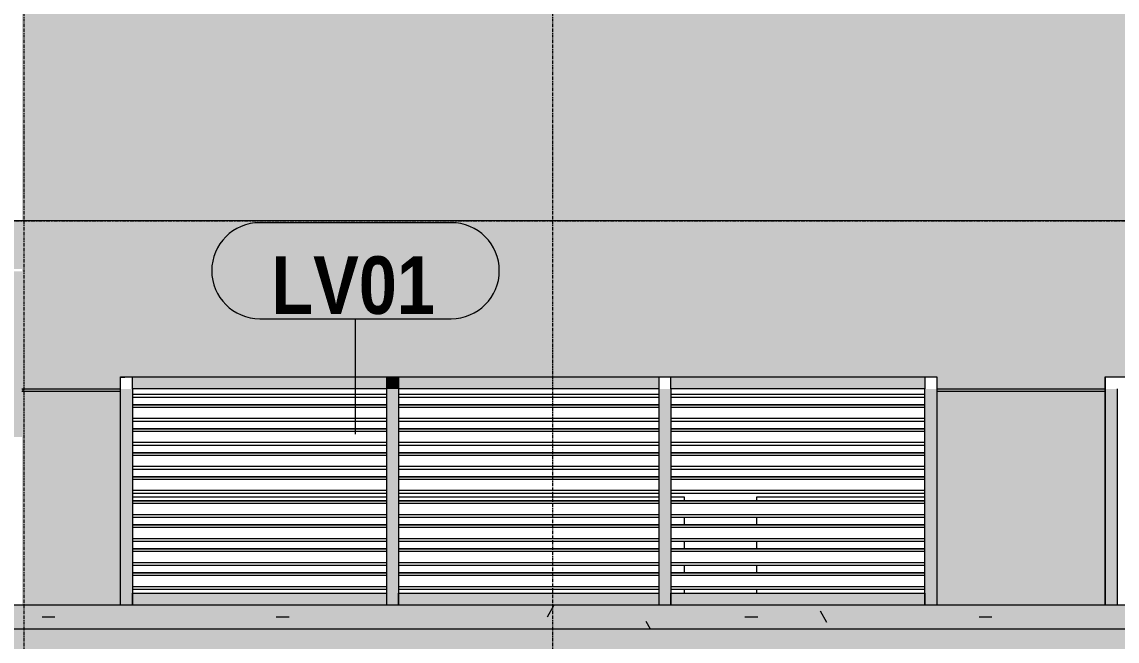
# Model space of a CAD drawing. Header units: millimetres. Extents: x -134153 to 99383, y -5233 to 35400.
# Drawn here: x -54963 to -50403, y 450 to 3029 of the extents above; entities that cross this region are included whole.
import ezdxf

# ---------------------------------------------------------------- set-up
doc = ezdxf.new("R2010")
doc.units = ezdxf.units.MM
doc.linetypes.add('Centre', pattern=[31.75, 6.35, -4.7625, 15.875, -4.7625])
doc.linetypes.add('Grid Line', pattern=[22.225, 12.7, -3.175, 3.175, -3.175])
for name, color, linetype, lineweight in [('0-1', 7, 'Continuous', 5), ('A-DETL-GENF-2', 9, 'Continuous', 9), ('A-DETL-THIN', 151, 'Continuous', 9), ('A-FLOR-LEVL-2', 51, 'Centre', 9), ('A-GLAZ-CWMG', 51, 'Continuous', 9), ('A-WALL', 113, 'Continuous', 9), ('A-WALL-IDEN', 211, 'Continuous', 9), ('A-WALL-PATT', 111, 'Continuous', 9), ('A-WALL-PATT-2', 111, 'Continuous', 5), ('S-COLS-1', 7, 'Continuous', 9), ('S-GRID-1', 1, 'Grid Line', 9)]:
    doc.layers.add(name, color=color, linetype=linetype, lineweight=lineweight)
doc.styles.add('Arial_B', font='arialbd_0.ttf', dxfattribs={"width": 0.85, "height": 240})
pattern_1 = [(0, (-81864.44, 1200), (1300.48, 325.12), [53.645, -921.715, 53.645, -6123.635]), (0, (-81864.44, 1200), (1300.48, 325.12), [-1029.005, -921.715, 53.645, -1897.075, -3251.2]), (0, (-81864.44, 1200), (1300.48, 325.12), [-3901.44, 53.645, -921.715, 53.645, -2222.195]), (0, (-81864.44, 1200), (1300.48, 325.12), [-4930.445, -596.595, 53.645, -1571.955]), (120, (-81376.76, 1362.56), (-931.8022, 963.6887), [53.645, -921.715, -6177.28]), (120, (-81376.76, 1362.56), (-931.8022, 963.6887), [-975.36, 53.645, -921.715, -5201.92]), (120, (-81376.76, 1362.56), (-931.8022, 963.6887), [-1950.72, 53.645, -1897.075, -3251.2]), (120, (-81376.76, 1362.56), (-931.8022, 963.6887), [-3901.44, 53.645, -921.715, -2275.84]), (120, (-81376.76, 1362.56), (-931.8022, 963.6887), [-4876.8, 53.645, -596.595, -1625.6]), (120, (-81376.76, 1362.56), (-931.8022, 963.6887), [-5527.04, 53.645, -1571.955]), (240, (-81214.2, 2012.8), (-368.6778, -1288.8087), [53.645, -921.715, -6177.28]), (240, (-81214.2, 2012.8), (-368.6778, -1288.8087), [-975.36, 53.645, -921.715, -5201.92]), (240, (-81214.2, 2012.8), (-368.6778, -1288.8087), [-1950.72, 53.645, -1897.075, -3251.2]), (240, (-81214.2, 2012.8), (-368.6778, -1288.8087), [-3901.44, 53.645, -921.715, -2275.84]), (240, (-81214.2, 2012.8), (-368.6778, -1288.8087), [-4876.8, 53.645, -596.595, -1625.6]), (240, (-81214.2, 2012.8), (-368.6778, -1288.8087), [-5527.04, 53.645, -1571.955])]

# ---------------------------------------------------------------- blocks, each defined once
blk = doc.blocks.new('NCV_TKTC_KET CAU_rvt-1-TKCS_MẶT ĐỨNG HƯỚNG BẮC')
at = {"layer": 'S-COLS-1'}
blk.add_line((-50452.5, 1550), (-50452.5, 600), dxfattribs=at)
blk = doc.blocks.new('Rectangular Mullion - 50 x 100mm-3798635-TKCS_MẶT ĐỨNG HƯỚNG BẮC')
at = {"layer": 'A-GLAZ-CWMG'}
blk.add_hatch(color=256, dxfattribs=at).paths.add_polyline_path([(-54411, 1500), (-53444.2, 1500), (-53444.2, 1550), (-54502.6, 1549), (-54502.6, 1500)])
for p, q in [((-54502.6, 1500), (-54502.6, 1550)), ((-53444.2, 1550), (-53444.2, 1500)), ((-53444.2, 1500), (-54502.6, 1500))]:
    blk.add_line(p, q, dxfattribs=at)
blk = doc.blocks.new('Rectangular Mullion - 50 x 100mm-3798636-TKCS_MẶT ĐỨNG HƯỚNG BẮC')
at = {"layer": 'A-GLAZ-CWMG'}
blk.add_hatch(color=256, dxfattribs=at).paths.add_polyline_path([(-52824.5, 1500), (-52310.9, 1500), (-52310.9, 1550), (-53394.2, 1549), (-53394.2, 1500), (-53221.1, 1500)])
for p, q in [((-53394.2, 1500), (-53394.2, 1550)), ((-52310.9, 1550), (-52310.9, 1500)), ((-52310.9, 1500), (-53394.2, 1500))]:
    blk.add_line(p, q, dxfattribs=at)
blk = doc.blocks.new('Rectangular Mullion - 50 x 100mm-3798637-TKCS_MẶT ĐỨNG HƯỚNG BẮC')
at = {"layer": 'A-GLAZ-CWMG'}
blk.add_hatch(color=256, dxfattribs=at).paths.add_polyline_path([(-52310.9, 600), (-52310.9, 650), (-53394.2, 650), (-53394.2, 600), (-52427.8, 600)])
for p, q in [((-53394.2, 600), (-53394.2, 650)), ((-53394.2, 650), (-52310.9, 650)), ((-52310.9, 650), (-52310.9, 600))]:
    blk.add_line(p, q, dxfattribs=at)
blk = doc.blocks.new('Rectangular Mullion - 50 x 100mm-3798638-TKCS_MẶT ĐỨNG HƯỚNG BẮC')
at = {"layer": 'A-GLAZ-CWMG'}
blk.add_hatch(color=256, dxfattribs=at).paths.add_polyline_path([(-54502.6, 600), (-53444.2, 600), (-53444.2, 650), (-54502.6, 650)])
for p, q in [((-54502.6, 600), (-54502.6, 650)), ((-54502.6, 650), (-53444.2, 650)), ((-53444.2, 650), (-53444.2, 600))]:
    blk.add_line(p, q, dxfattribs=at)
blk = doc.blocks.new('Rectangular Mullion - 50 x 100mm-2333207-TKCS_MẶT ĐỨNG HƯỚNG BẮC')
at = {"layer": 'A-GLAZ-CWMG'}
blk.add_hatch(color=256, dxfattribs=at).paths.add_polyline_path([(-40702.564287, 600), (-40702.564287, 700), (-40752.564287, 700), (-40752.564287, 600)])
blk.add_line((-40702.564287, 700), (-40702.564287, 600), dxfattribs=at)
blk = doc.blocks.new('Rectangular Mullion - 50 x 100mm-2333208-TKCS_MẶT ĐỨNG HƯỚNG BẮC')
at = {"layer": 'A-GLAZ-CWMG'}
blk.add_hatch(color=256, dxfattribs=at).paths.add_polyline_path([(-40702.564287, 700), (-40702.564287, 800), (-40752.564287, 800), (-40752.564287, 700)])
blk.add_line((-40702.564287, 800), (-40702.564287, 700), dxfattribs=at)
blk = doc.blocks.new('Rectangular Mullion - MULLION LA SACH-3798639-TKCS_MẶT ĐỨNG HƯỚNG BẮC')
at = {"layer": 'A-GLAZ-CWMG'}
for p, q in [((-52310.9, 734.3), (-53394.2, 734.3)), ((-52310.9, 733.3), (-53394.2, 733.3)), ((-52310.9, 733.2), (-53394.2, 733.2)), ((-52310.9, 723.5), (-53394.2, 723.5)), ((-52310.9, 676.5), (-53394.2, 676.5)), ((-52310.9, 665), (-53394.2, 665)), ((-52310.9, 664.8), (-53394.2, 664.8))]:
    blk.add_line(p, q, dxfattribs=at)
blk = doc.blocks.new('Rectangular Mullion - MULLION LA SACH-3798640-TKCS_MẶT ĐỨNG HƯỚNG BẮC')
at = {"layer": 'A-GLAZ-CWMG'}
for p, q in [((-53444.2, 734.3), (-54502.6, 734.3)), ((-53444.2, 733.3), (-54502.6, 733.3)), ((-53444.2, 733.2), (-54502.6, 733.2)), ((-53444.2, 723.5), (-54502.6, 723.5)), ((-53444.2, 676.5), (-54502.6, 676.5)), ((-53444.2, 665), (-54502.6, 665)), ((-53444.2, 664.8), (-54502.6, 664.8))]:
    blk.add_line(p, q, dxfattribs=at)
blk = doc.blocks.new('Rectangular Mullion - MULLION LA SACH-V93-TKCS_MẶT ĐỨNG HƯỚNG BẮC')
at = {"layer": 'A-GLAZ-CWMG'}
for p, q in [((-52310.9, 1476.5), (-53394.2, 1476.5)), ((-52310.9, 1465), (-53394.2, 1465)), ((-52310.9, 1464.8), (-53394.2, 1464.8))]:
    blk.add_line(p, q, dxfattribs=at)
blk = doc.blocks.new('Rectangular Mullion - MULLION LA SACH-V94-TKCS_MẶT ĐỨNG HƯỚNG BẮC')
at = {"layer": 'A-GLAZ-CWMG'}
for p, q in [((-53444.2, 1476.5), (-54502.6, 1476.5)), ((-53444.2, 1465), (-54502.6, 1465)), ((-53444.2, 1464.8), (-54502.6, 1464.8))]:
    blk.add_line(p, q, dxfattribs=at)
blk = doc.blocks.new('Rectangular Mullion - 50 x 100mm-2333204-TKCS_MẶT ĐỨNG HƯỚNG BẮC')
at = {"layer": 'A-GLAZ-CWMG'}
blk.add_hatch(color=256, dxfattribs=at).paths.add_polyline_path([(-39677.6, 600), (-39677.6, 700), (-39727.6, 700), (-39727.6, 600)])
for p, q in [((-39727.6, 700), (-39727.6, 600)), ((-39677.6, 700), (-39677.6, 600))]:
    blk.add_line(p, q, dxfattribs=at)
blk = doc.blocks.new('Rectangular Mullion - 50 x 100mm-2333205-TKCS_MẶT ĐỨNG HƯỚNG BẮC')
at = {"layer": 'A-GLAZ-CWMG'}
blk.add_hatch(color=256, dxfattribs=at).paths.add_polyline_path([(-39677.6, 700), (-39677.6, 800), (-39727.6, 800), (-39727.6, 700)])
for p, q in [((-39727.6, 800), (-39727.6, 700)), ((-39677.6, 800), (-39677.6, 700))]:
    blk.add_line(p, q, dxfattribs=at)
blk = doc.blocks.new('Rectangular Mullion - 50 x 100mm-3082126-TKCS_MẶT ĐỨNG HƯỚNG BẮC')
at = {"layer": 'A-GLAZ-CWMG'}
blk.add_hatch(color=256, dxfattribs=at).paths.add_polyline_path([(-49452.6, 1500), (-49452.6, 1550), (-49502.6, 1549), (-49502.6, 1500)])
for p, q in [((-49502.6, 1550), (-49502.6, 1500)), ((-49452.6, 1550), (-49452.6, 1500))]:
    blk.add_line(p, q, dxfattribs=at)
blk = doc.blocks.new('Rectangular Mullion - 50 x 100mm-2333211-TKCS_MẶT ĐỨNG HƯỚNG BẮC')
at = {"layer": 'A-GLAZ-CWMG'}
blk.add_hatch(color=256, dxfattribs=at).paths.add_polyline_path([(-51152.5, 600), (-51152.5, 700), (-51202.5, 700), (-51202.5, 600)])
blk.add_line((-51202.5, 600), (-51202.5, 700), dxfattribs=at)
blk = doc.blocks.new('Rectangular Mullion - 50 x 100mm-2333212-TKCS_MẶT ĐỨNG HƯỚNG BẮC')
at = {"layer": 'A-GLAZ-CWMG'}
blk.add_hatch(color=256, dxfattribs=at).paths.add_polyline_path([(-38652.635618, 700), (-38652.635618, 800), (-38702.635618, 800), (-38702.635618, 700)])
blk.add_line((-38702.635618, 700), (-38702.635618, 800), dxfattribs=at)
blk = doc.blocks.new('CTL_WALL TAG NO MARK - 10-2062273-TKCS_MẶT ĐỨNG HƯỚNG BẮC')
at = {"layer": 'A-WALL-IDEN'}
for p, q in [((-129343.7, 30329.8), (-130141.2, 30329.8)), ((-130141.2, 29929.8), (-129343.7, 29929.8))]:
    blk.add_line(p, q, dxfattribs=at)
for centre, start, end in [((-130141.2, 30129.8), 90, 270), ((-129343.7, 30129.8), 270, 90)]:
    blk.add_arc(centre, 200, start, end, dxfattribs=at)

msp = doc.modelspace()

# ---------------------------------------------------------------- hatches: boundary and pattern name
at = {"layer": 'A-DETL-GENF-2'}
h = msp.add_hatch(dxfattribs=at)
h.set_pattern_fill('FP_29', color=256, style=0, pattern_type=2)
h.set_pattern_definition([(0, (-81864.44, 1200), (774.192, 774.192), [774.192, -774.192]), (0, (-81864.44, 1490.3), (774.192, 774.192), [774.192, -774.192]), (0, (-81864.44, 1780.64), (774.192, 774.192), [774.192, -774.192]), (90, (-81767.7, 1877.4), (-774.192, 774.192), [774.192, -774.192]), (90, (-81477.35, 1877.4), (-774.192, 774.192), [774.192, -774.192]), (90, (-81187, 1877.4), (-774.192, 774.192), [774.192, -774.192])])
h.paths.add_polyline_path([(-131360.5, -1211), (-29819, -1211), (-29819, 500), (-131360.5, 500), (-131360.5, -659)])
at = {"layer": 'A-WALL-PATT'}
h = msp.add_hatch(dxfattribs=at)
h.set_pattern_fill('FP_12', color=256, style=0, pattern_type=2)
h.set_pattern_definition(pattern_1)
h.paths.add_polyline_path([(-54962.6, 1300), (-54962.6, 1490), (-54958.6, 1490), (-54958.6, 1500), (-54962.6, 1500), (-54962.6, 1669.5), (-60152.5, 1312.3), (-60152.5, 1300), (-55204.3, 1300)])
h = msp.add_hatch(dxfattribs=at)
h.set_pattern_fill('FP_26', color=256, style=0, pattern_type=2)
h.set_pattern_definition([(349.695, (-60013.517, 869.39), (3657.5982, -609.61005), [68.155, -6747.38]), (0, (-59946.46, 857.2), (609.6, 609.6), [67.056, -542.544]), (18.435, (-59879.4, 857.2), (1219.199, 609.6016), [57.83, -1869.893]), (172.875, (-59824.54, 875.49), (4267.1994, -609.5991), [49.148, -4865.604]), (174.806, (-59873.31, 881.584), (6096.00395, -609.5547), [67.333, -6665.92]), (194.036, (-59940.36, 887.68), (-1828.802, -609.5924), [75.403, -2438.04]), (9.462, (-59964.75, 869.39), (3048.005, 609.5835), [37.08, -3670.97]), (353.66, (-59928.17, 875.49), (-4876.8008, 609.5835), [55.202, -5464.96]), (185.711, (-59873.31, 869.39), (-5486.3951, -609.63944), [61.264, -6065.14]), (168.69, (-59934.27, 863.3), (2438.4, -609.6026), [31.084, -3077.28]), (354.806, (-60068.38, 863.296), (-6096.00395, 609.5547), [67.333, -6665.92]), (348.69, (-60001.32, 857.2), (-2438.4, 609.6026), [62.167, -3046.194]), (0, (-59940.36, 845), (609.6, 609.6), [73.15, -536.45]), (20.556, (-59867.21, 845.01), (3048.0001, 1219.197), [52.084, -5156.34]), (3.814, (-59818.445, 863.296), (8534.40115, 609.5889), [91.643, -9072.654]), (354.806, (-59727.005, 869.39), (-6096.00395, 609.5547), [67.333, -6665.92]), (0, (-59659.95, 863.3), (609.6, 609.6), [67.056, -542.544]), (5.194, (-60202.493, 863.296), (6096.00395, 609.5547), [67.333, -6665.92]), (354.806, (-60135.437, 869.39), (-6096.00395, 609.5547), [67.333, -6665.92]), (0, (-60202.5, 875.5), (609.6, 609.6), [36.576, -573.024]), (5.194, (-60165.917, 875.49), (6096.00395, 609.5547), [67.333, -6665.92]), (0, (-60098.86, 881.6), (609.6, 609.6), [60.96, -548.64]), (10.305, (-60037.9, 881.584), (-3657.5982, -609.61005), [68.155, -6747.38]), (5.194, (-59970.845, 893.776), (6096.00395, 609.5547), [67.333, -6665.92]), (354.806, (-59903.79, 899.87), (-6096.00395, 609.5547), [67.333, -6665.92]), (354.806, (-59836.733, 893.776), (-6096.00395, 609.5547), [67.333, -6665.92]), (351.87, (-59769.68, 887.68), (-3657.6004, 609.5929), [86.21, -4224.31]), (0, (-59684.33, 875.5), (609.6, 609.6), [91.44, -518.16]), (347.471, (-59708.72, 509.73), (3047.9989, -609.61085), [56.202, -5564.033]), (354.289, (-59653.85, 497.536), (-5486.3951, 609.63944), [61.264, -6065.14]), (8.13, (-59708.72, 509.73), (3657.6004, 609.5929), [43.105, -4267.42]), (9.462, (-59666.04, 515.82), (3048.005, 609.5835), [74.16, -3633.89]), (0, (-60202.5, 528), (609.6, 609.6), [73.15, -536.45]), (350.538, (-60129.34, 528.02), (-3048.005, 609.5835), [37.08, -3670.97]), (201.801, (-60092.76, 521.92), (1828.8045, 609.5868), [32.83, -3249.97]), (192.995, (-60123.245, 509.73), (5486.39314, 1219.23746), [81.33, -8051.747]), (352.875, (-59641.66, 509.73), (-4267.1994, 609.5991), [49.148, -4865.604]), (7.125, (-59641.66, 509.73), (4267.1994, 609.5991), [49.148, -4865.604]), (0, (-60202.5, 515.8), (609.6, 609.6), [48.77, -560.83]), (194.036, (-60153.72, 515.82), (-1828.8022, -609.5924), [50.27, -2463.177]), (356.633, (-60068.38, 534.112), (-9753.59439, 609.69188), [103.81, -10277.302]), (357.709, (-59964.75, 528.016), (-14630.39665, 609.69909), [152.522, -15099.665]), (3.18, (-59812.35, 521.92), (10363.1983, 609.6312), [109.897, -10879.823]), (9.462, (-59702.62, 528.02), (3048.005, 609.5835), [111.24, -3596.81]), (10.305, (-60202.493, 473.15), (-3657.59817, -609.61005), [68.155, -6747.38]), (15.945, (-60135.44, 485.34), (-2438.4042, -609.5832), [88.76, -4349.196]), (0, (-60050.1, 509.7), (609.6, 609.6), [79.25, -530.35]), (351.87, (-59970.845, 509.73), (-3657.6004, 609.5929), [86.21, -4224.312]), (3.576, (-59885.5, 497.536), (9144.00297, 609.5468), [97.726, -9674.906]), (351.254, (-59787.965, 503.63), (4267.20096, -609.58783), [80.18, -7937.856]), (345.964, (-59708.72, 491.44), (-1828.802, 609.5924), [75.403, -2438.04]), (0, (-59635.57, 473.15), (609.6, 609.6), [42.67, -566.93]), (174.806, (-60068.38, 534.11), (6096.00395, -609.5547), [134.665, -6598.587]), (355.236, (-60202.493, 570.69), (-6705.59647, 609.64143), [146.81, -7193.745]), (0, (-60056.2, 558.5), (609.6, 609.6), [140.21, -469.39]), (4.086, (-59915.98, 558.496), (7924.79503, 609.65274), [171.123, -8385.02]), (0, (-59745.3, 570.7), (609.6, 609.6), [152.4, -457.2]), (7.125, (-60202.49, 442.67), (4267.1994, 609.5991), [147.443, -4767.31]), (6.34, (-60056.19, 460.96), (4876.8008, 609.5835), [110.403, -5409.758]), (357.51, (-59946.46, 473.152), (-13411.19697, 609.70439), [140.34, -13893.706]), (353.48, (-59806.253, 467.056), (-15849.59217, 1828.85517), [214.749, -21260.135]), (3.013, (-60202.493, 838.912), (10972.79715, 609.6408), [115.984, -11482.446]), (351.87, (-60086.67, 845.01), (-3657.6004, 609.5929), [129.316, -4181.208]), (357.614, (-59958.653, 826.72), (-14020.79943, 609.61372), [146.431, -14496.664]), (10.62, (-59812.35, 820.624), (-6705.59246, -1219.23973), [99.236, -9824.334]), (0, (-59714.8, 838.9), (609.6, 609.6), [121.92, -487.68]), (356.82, (-60202.493, 912.064), (-10363.1983, 609.6312), [109.897, -10879.823]), (6.009, (-60092.765, 905.968), (-6095.999, -609.59918), [116.464, -11529.93]), (6.71, (-59976.94, 918.16), (-5486.39734, -609.61573), [104.346, -10330.325]), (354.289, (-59873.31, 930.35), (-5486.3951, 609.63944), [122.528, -6003.877]), (347.905, (-59751.39, 918.16), (-5486.39487, 1219.22295), [87.28, -8640.862]), (9.462, (-59666.04, 899.87), (3048.005, 609.5835), [74.16, -3633.89]), (3.814, (-60202.493, 796.24), (8534.40115, 609.5889), [91.643, -9072.654]), (347.196, (-60111.053, 802.336), (-7924.80896, 1828.76326), [137.532, -13615.67]), (0, (-59976.94, 771.86), (609.6, 609.6), [152.4, -457.2]), (5.44, (-59824.54, 771.856), (-6705.60249, -609.56085), [128.595, -12730.932]), (6.71, (-59696.525, 784.048), (-5486.39734, -609.61573), [104.346, -10330.325]), (0, (-60202.5, 954.74), (609.6, 609.6), [103.63, -505.97]), (8.13, (-60098.86, 954.74), (3657.6004, 609.5929), [172.42, -4138.102]), (357.614, (-59928.173, 979.12), (-14020.79943, 609.61372), [146.431, -14496.664]), (354.472, (-59781.869, 973.024), (12801.59101, -1219.3029), [189.859, -18796.025]), (6.843, (-60202.493, 400), (-10363.19504, -1219.24128), [153.494, -15195.842]), (0, (-60050.1, 418.3), (609.6, 609.6), [170.69, -438.91]), (356.348, (-59879.405, 418.288), (-18897.604963, 1219.126665), [287.095, -28422.422]), (0, (-60202.5, 613.36), (609.6, 609.6), [146.304, -463.296]), (4.764, (-60056.19, 613.36), (6705.59647, 609.64143), [146.81, -7193.745]), (358.152, (-59909.885, 625.552), (-18287.99624, 609.72412), [189.074, -18718.355]), (357.274, (-59720.91, 619.456), (-12192.00424, 609.53415), [128.16, -12687.945]), (354.806, (-60202.493, 710.896), (-6096.00395, 609.5547), [134.665, -6598.587]), (0, (-60068.4, 698.7), (609.6, 609.6), [195.07, -414.53]), (1.909, (-59873.31, 698.704), (17678.40105, 609.55323), [182.982, -18115.176]), (3.576, (-59690.43, 704.8), (9144.00297, 609.5468), [97.726, -9674.906])])
h.paths.add_polyline_path([(-54962.6, 1300), (-54962.6, 1490), (-54958.6, 1490), (-54958.6, 1500), (-54962.6, 1500), (-54962.6, 1669.5), (-60152.5, 1312.3), (-60152.5, 1300), (-55204.3, 1300)])
h = msp.add_hatch(dxfattribs=at)
h.set_pattern_fill('FP_12', color=256, style=0, pattern_type=2)
h.set_pattern_definition(pattern_1)
h.paths.add_polyline_path([(-46081.5, 500), (-45952.6, 500), (-45952.6, 600), (-60552.6, 600), (-60552.6, 500), (-46478.1, 500)])
h = msp.add_hatch(dxfattribs=at)
h.set_pattern_fill('FP_13', color=256, style=0, pattern_type=2)
h.set_pattern_definition([(349.695, (-45758.59, 869.39), (3657.59817, -609.61005), [68.155, -6747.38]), (0, (-45691.53, 857.2), (609.6, 609.6), [67.056, -542.544]), (18.435, (-45624.48, 857.2), (1219.1992, 609.6016), [57.832, -1869.893]), (172.875, (-45569.61, 875.49), (4267.1994, -609.5991), [49.148, -4865.604]), (174.806, (-45618.38, 881.584), (6096.00395, -609.55472), [67.333, -6665.92]), (194.036, (-45685.44, 887.68), (-1828.8022, -609.5924), [75.403, -2438.042]), (9.462, (-45709.82, 869.39), (3048.00504, 609.5835), [37.08, -3670.97]), (353.66, (-45673.244, 875.49), (-4876.8008, 609.58348), [55.202, -5464.96]), (185.711, (-45618.38, 869.39), (-5486.39511, -609.63944), [61.264, -6065.139]), (168.69, (-45679.34, 863.3), (2438.4, -609.6026), [31.084, -3077.28]), (354.806, (-45813.45, 863.296), (-6096.00395, 609.55472), [67.333, -6665.92]), (348.69, (-45746.4, 857.2), (-2438.4, 609.6026), [62.167, -3046.194]), (0, (-45685.44, 845), (609.6, 609.6), [73.152, -536.448]), (20.556, (-45612.284, 845.01), (3048.0001, 1219.19697), [52.084, -5156.34]), (3.814, (-45563.516, 863.296), (8534.40115, 609.58889), [91.643, -9072.654]), (354.806, (-45472.076, 869.39), (-6096.00395, 609.55472), [67.333, -6665.92]), (0, (-45405, 863.3), (609.6, 609.6), [67.056, -542.544]), (5.194, (-45947.564, 863.296), (6096.00395, 609.55472), [67.333, -6665.92]), (354.806, (-45880.51, 869.39), (-6096.00395, 609.55472), [67.333, -6665.92]), (0, (-45947.56, 875.5), (609.6, 609.6), [36.576, -573.024]), (5.194, (-45910.99, 875.49), (6096.00395, 609.55472), [67.333, -6665.92]), (0, (-45843.93, 881.6), (609.6, 609.6), [60.96, -548.64]), (10.305, (-45782.97, 881.584), (-3657.59817, -609.61005), [68.155, -6747.38]), (5.194, (-45715.916, 893.776), (6096.00395, 609.55472), [67.333, -6665.92]), (354.806, (-45648.86, 899.87), (-6096.00395, 609.55472), [67.333, -6665.92]), (354.806, (-45581.804, 893.776), (-6096.00395, 609.55472), [67.333, -6665.92]), (351.87, (-45514.75, 887.68), (-3657.60043, 609.5929), [86.21, -4224.312]), (0, (-45429.4, 875.5), (609.6, 609.6), [91.44, -518.16]), (347.471, (-45453.79, 509.73), (3047.99888, -609.61085), [56.202, -5564.033]), (354.289, (-45398.924, 497.536), (-5486.39511, 609.63944), [61.264, -6065.139]), (8.13, (-45453.79, 509.73), (3657.60043, 609.5929), [43.105, -4267.418]), (9.462, (-45411.12, 515.82), (3048.00504, 609.5835), [74.161, -3633.892]), (0, (-45947.56, 528), (609.6, 609.6), [73.152, -536.448]), (350.538, (-45874.41, 528.02), (-3048.00504, 609.5835), [37.08, -3670.97]), (201.801, (-45837.84, 521.92), (1828.8045, 609.5868), [32.828, -3249.968]), (192.995, (-45868.316, 509.73), (5486.39314, 1219.23746), [81.331, -8051.747]), (352.875, (-45386.73, 509.73), (-4267.1994, 609.5991), [49.148, -4865.604]), (7.125, (-45386.73, 509.73), (4267.1994, 609.5991), [49.148, -4865.604]), (0, (-45947.56, 515.8), (609.6, 609.6), [48.768, -560.832]), (194.036, (-45898.8, 515.82), (-1828.8022, -609.5924), [50.27, -2463.177]), (356.633, (-45813.452, 534.112), (-9753.59439, 609.691875), [103.811, -10277.302]), (357.709, (-45709.82, 528.016), (-14630.39665, 609.69909), [152.522, -15099.665]), (3.18, (-45557.42, 521.92), (10363.19831, 609.63121), [109.897, -10879.823]), (9.462, (-45447.69, 528.02), (3048.00504, 609.5835), [111.242, -3596.81]), (10.305, (-45947.564, 473.15), (-3657.59817, -609.61005), [68.155, -6747.38]), (15.945, (-45880.51, 485.34), (-2438.4042, -609.58315), [88.759, -4349.196]), (0, (-45795.16, 509.7), (609.6, 609.6), [79.248, -530.352]), (351.87, (-45715.92, 509.73), (-3657.60043, 609.5929), [86.21, -4224.312]), (3.576, (-45630.572, 497.536), (9144.00297, 609.5468), [97.726, -9674.906]), (351.254, (-45533.036, 503.63), (4267.20096, -609.58783), [80.18, -7937.856]), (345.964, (-45453.79, 491.44), (-1828.8022, 609.5924), [75.403, -2438.042]), (0, (-45380.64, 473.15), (609.6, 609.6), [42.672, -566.928]), (174.806, (-45813.45, 534.11), (6096.00395, -609.55472), [134.665, -6598.587]), (355.236, (-45947.564, 570.69), (-6705.59647, 609.64143), [146.811, -7193.745]), (0, (-45801.26, 558.5), (609.6, 609.6), [140.208, -469.392]), (4.086, (-45661.05, 558.496), (7924.79503, 609.65274), [171.123, -8385.02]), (0, (-45490.36, 570.7), (609.6, 609.6), [152.4, -457.2]), (7.125, (-45947.564, 442.67), (4267.1994, 609.5991), [147.443, -4767.311]), (6.34, (-45801.26, 460.96), (4876.8008, 609.58348), [110.403, -5409.758]), (357.51, (-45691.532, 473.152), (-13411.196973, 609.70439), [140.34, -13893.706]), (353.48, (-45551.324, 467.056), (-15849.59217, 1828.855172), [214.749, -21260.135]), (3.013, (-45947.564, 838.912), (10972.79715, 609.6408), [115.984, -11482.446]), (351.87, (-45831.74, 845.01), (-3657.60043, 609.5929), [129.316, -4181.208]), (357.614, (-45703.724, 826.72), (-14020.799432, 609.613717), [146.431, -14496.664]), (10.62, (-45557.42, 820.624), (-6705.59246, -1219.23973), [99.236, -9824.334]), (0, (-45459.9, 838.9), (609.6, 609.6), [121.92, -487.68]), (356.82, (-45947.564, 912.064), (-10363.19831, 609.63121), [109.897, -10879.823]), (6.009, (-45837.836, 905.968), (-6095.99899, -609.599175), [116.464, -11529.929]), (6.71, (-45722.012, 918.16), (-5486.397345, -609.61573), [104.346, -10330.325]), (354.289, (-45618.38, 930.35), (-5486.39511, 609.63944), [122.528, -6003.877]), (347.905, (-45496.46, 918.16), (-5486.39487, 1219.22295), [87.281, -8640.862]), (9.462, (-45411.12, 899.87), (3048.00504, 609.5835), [74.161, -3633.892]), (3.814, (-45947.564, 796.24), (8534.40115, 609.58889), [91.643, -9072.654]), (347.196, (-45856.124, 802.336), (-7924.80896, 1828.76326), [137.532, -13615.67]), (0, (-45722, 771.86), (609.6, 609.6), [152.4, -457.2]), (5.44, (-45569.612, 771.856), (-6705.60249, -609.56085), [128.595, -12730.932]), (6.71, (-45441.596, 784.048), (-5486.397345, -609.61573), [104.346, -10330.325]), (0, (-45947.56, 954.74), (609.6, 609.6), [103.632, -505.968]), (8.13, (-45843.93, 954.74), (3657.60043, 609.5929), [172.421, -4138.102]), (357.614, (-45673.244, 979.12), (-14020.799432, 609.613717), [146.431, -14496.664]), (354.472, (-45526.94, 973.024), (12801.591011, -1219.302898), [189.859, -18796.025]), (6.843, (-45947.564, 400), (-10363.195037, -1219.241277), [153.494, -15195.842]), (0, (-45795.16, 418.3), (609.6, 609.6), [170.688, -438.912]), (356.348, (-45624.476, 418.288), (-18897.604963, 1219.126665), [287.095, -28422.422]), (0, (-45947.56, 613.36), (609.6, 609.6), [146.304, -463.296]), (4.764, (-45801.26, 613.36), (6705.59647, 609.64143), [146.811, -7193.745]), (358.152, (-45654.956, 625.552), (-18287.996238, 609.724117), [189.074, -18718.355]), (357.274, (-45465.98, 619.456), (-12192.004244, 609.534153), [128.161, -12687.945]), (354.806, (-45947.564, 710.896), (-6096.00395, 609.55472), [134.665, -6598.587]), (0, (-45813.45, 698.7), (609.6, 609.6), [195.072, -414.528]), (1.909, (-45618.38, 698.704), (17678.40105, 609.553228), [182.982, -18115.176]), (3.576, (-45435.5, 704.8), (9144.00297, 609.5468), [97.726, -9674.906])])
h.paths.add_polyline_path([(-46081.5, 500), (-45952.6, 500), (-45952.6, 600), (-60552.6, 600), (-60552.6, 500), (-46478.1, 500)])
at = {"layer": 'A-WALL-PATT-2'}
h = msp.add_hatch(color=256, dxfattribs=at)
h.paths.add_polyline_path([(-54952.6, 2200), (-46362.6, 2200), (-46362.6, 3290), (-49052.5, 3290), (-49052.5, 3200), (-50452.5, 3200), (-50452.5, 3290), (-54952.6, 3290), (-54952.6, 3204.9)])
h.paths.add_polyline_path([(-46362.6, 3300), (-46362.6, 4690), (-54952.6, 4690), (-54952.6, 3300), (-50452.5, 3300), (-50452.5, 4600), (-49052.5, 4600), (-49052.5, 3300), (-47271.4, 3300)])
h.paths.add_polyline_path([(-52031.2, 4700), (-46362.6, 4700), (-46362.6, 5600), (-54952.6, 5600), (-54952.6, 4700)])
h = msp.add_hatch(color=256, dxfattribs=at)
h.paths.add_polyline_path([(-54952.6, 2200), (-54952.6, 3290), (-54962.6, 3290), (-54962.6, 2200)])
h.paths.add_polyline_path([(-54962.6, 3300), (-54952.6, 3300), (-54952.6, 4690), (-54962.6, 4690)])
h.paths.add_polyline_path([(-54962.6, 4700), (-54952.6, 4700), (-54952.6, 5550), (-54962.6, 5550)])
h = msp.add_hatch(color=256, dxfattribs=at)
h.paths.add_polyline_path([(-59162.5, 1380.4), (-54962.6, 1669.5), (-54962.6, 1990), (-59162.5, 1990), (-59162.5, 1690.2)])
h.paths.add_polyline_path([(-54552.6, 1547.4), (-54514.9, 1550), (-54552.6, 1549)])
h.paths.add_polyline_path([(-56790.9, 2000), (-54962.6, 2000), (-54962.6, 2200), (-59162.5, 2200), (-59162.5, 2000), (-58377.5, 2000)])
h = msp.add_hatch(color=256, dxfattribs=at)
h.paths.add_polyline_path([(-54962.6, 600), (-54552.6, 600), (-54552.6, 1490), (-54962.6, 1490), (-54962.6, 997)])
h.paths.add_polyline_path([(-48461.3, 600), (-48302.6, 600), (-48302.6, 1490), (-48502.6, 1490), (-48502.6, 600)])
h.paths.add_polyline_path([(-50452.6, 600), (-50452.6, 1490), (-51152.5, 1490), (-51152.5, 600)])
h.paths.add_polyline_path([(-48461.3, 1500), (-48302.6, 1500), (-48302.6, 1550), (-46362.6, 1550), (-46362.6, 2200), (-54962.6, 2200), (-54962.6, 1500), (-54552.6, 1500), (-54552.6, 1550), (-51152.5, 1549), (-51152.5, 1500), (-50452.6, 1500), (-50452.6, 1550), (-48502.6, 1549), (-48502.6, 1500)])
for points in [[(-54807.7, 1490), (-54552.6, 1490), (-54552.6, 1500), (-54958.6, 1500), (-54958.6, 1490)], [(-51152.5, 1490), (-50452.6, 1490), (-50452.6, 1500), (-51152.5, 1500)]]:
    msp.add_hatch(color=256, dxfattribs=at).paths.add_polyline_path(points)

# ---------------------------------------------------------------- linework, layer by layer
at = {"layer": 'A-DETL-THIN'}
msp.add_line((-29819, 500), (-131360.5, 500), dxfattribs=at)
at = {"layer": 'A-FLOR-LEVL-2'}
msp.add_line((-134152.6, 2200), (-25724.3, 2200), dxfattribs=at)
at = {"layer": 'A-WALL'}
for p, q in [((-45942.6, 2200), (-77167.6, 2200)), ((-54552.6, 600), (-54552.6, 1550)), ((-54552.6, 1550), (-51152.5, 1550)), ((-54552.6, 1547.4), (-54514.9, 1550)), ((-51152.5, 1550), (-51152.5, 600)), ((-50452.6, 600), (-50452.6, 1550)), ((-50452.6, 1550), (-48502.6, 1550)), ((-54962.6, 1500), (-54552.6, 1500)), ((-54552.6, 1490), (-54962.6, 1490)), ((-54958.6, 1500), (-54958.6, 1490)), ((-51152.5, 1500), (-50452.6, 1500)), ((-50452.6, 1490), (-51152.5, 1490)), ((-53444.2, 1050), (-54502.6, 1050)), ((-52310.9, 1050), (-53394.2, 1050)), ((-52203.5, 1050), (-52260.9, 1050)), ((-52203.5, 1034.3), (-52203.5, 1050)), ((-51903.5, 1050), (-51903.5, 1034.3)), ((-51202.5, 1050), (-51903.5, 1050)), ((-52203.5, 934.3), (-52203.5, 965)), ((-51903.5, 965), (-51903.5, 934.3)), ((-52203.5, 834.3), (-52203.5, 865)), ((-51903.5, 865), (-51903.5, 834.3)), ((-52203.5, 734.3), (-52203.5, 765)), ((-51903.5, 765), (-51903.5, 734.3)), ((-52203.5, 650), (-52203.5, 665)), ((-51903.5, 665), (-51903.5, 650)), ((-45942.6, 600), (-62689.5, 600))]:
    msp.add_line(p, q, dxfattribs=at)
at = {"layer": 'A-WALL-IDEN'}
msp.add_line((-53573.5, 1311.3), (-53573.5, 1792.5), dxfattribs=at)
at = {"layer": 'S-GRID-1'}
for p, q in [((-54952.6, 207.3), (-54952.6, 30285.9)), ((-52752.6, 207.3), (-52752.6, 30285.9))]:
    msp.add_line(p, q, dxfattribs=at)

# ---------------------------------------------------------------- block references
at = {"layer": '0-1'}
msp.add_blockref('NCV_TKTC_KET CAU_rvt-1-TKCS_MẶT ĐỨNG HƯỚNG BẮC', (0, 0), dxfattribs=at)
at = {"layer": 'A-GLAZ-CWMG'}
for name, p in [('Rectangular Mullion - 50 x 100mm-3798635-TKCS_MẶT ĐỨNG HƯỚNG BẮC', (0, 0)), ('Rectangular Mullion - 50 x 100mm-3082126-TKCS_MẶT ĐỨNG HƯỚNG BẮC', (-3941.6, 0)), ('Rectangular Mullion - 50 x 100mm-3798636-TKCS_MẶT ĐỨNG HƯỚNG BẮC', (0, 0)), ('Rectangular Mullion - 50 x 100mm-3798635-TKCS_MẶT ĐỨNG HƯỚNG BẮC', (2241.7, 0)), ('Rectangular Mullion - 50 x 100mm-2333208-TKCS_MẶT ĐỨNG HƯỚNG BẮC', (-13800, 700)), ('Rectangular Mullion - MULLION LA SACH-V94-TKCS_MẶT ĐỨNG HƯỚNG BẮC', (0, 0)), ('Rectangular Mullion - 50 x 100mm-2333205-TKCS_MẶT ĐỨNG HƯỚNG BẮC', (-13716.6, 700)), ('Rectangular Mullion - MULLION LA SACH-V93-TKCS_MẶT ĐỨNG HƯỚNG BẮC', (0, 0)), ('Rectangular Mullion - 50 x 100mm-2333205-TKCS_MẶT ĐỨNG HƯỚNG BẮC', (-12583.3, 700)), ('Rectangular Mullion - MULLION LA SACH-V94-TKCS_MẶT ĐỨNG HƯỚNG BẮC', (2241.7, 0)), ('Rectangular Mullion - 50 x 100mm-2333212-TKCS_MẶT ĐỨNG HƯỚNG BẮC', (-12499.9, 700)), ('Rectangular Mullion - 50 x 100mm-2333208-TKCS_MẶT ĐỨNG HƯỚNG BẮC', (-9700.1, 700)), ('Rectangular Mullion - MULLION LA SACH-3798640-TKCS_MẶT ĐỨNG HƯỚNG BẮC', (0, 700)), ('Rectangular Mullion - MULLION LA SACH-3798639-TKCS_MẶT ĐỨNG HƯỚNG BẮC', (0, 700)), ('Rectangular Mullion - MULLION LA SACH-3798640-TKCS_MẶT ĐỨNG HƯỚNG BẮC', (2241.7, 700)), ('Rectangular Mullion - 50 x 100mm-2333208-TKCS_MẶT ĐỨNG HƯỚNG BẮC', (-13800, 600)), ('Rectangular Mullion - 50 x 100mm-2333205-TKCS_MẶT ĐỨNG HƯỚNG BẮC', (-13716.6, 600)), ('Rectangular Mullion - 50 x 100mm-2333205-TKCS_MẶT ĐỨNG HƯỚNG BẮC', (-12583.3, 600)), ('Rectangular Mullion - 50 x 100mm-2333212-TKCS_MẶT ĐỨNG HƯỚNG BẮC', (-12499.9, 600)), ('Rectangular Mullion - 50 x 100mm-2333208-TKCS_MẶT ĐỨNG HƯỚNG BẮC', (-9700.1, 600)), ('Rectangular Mullion - MULLION LA SACH-3798640-TKCS_MẶT ĐỨNG HƯỚNG BẮC', (0, 600)), ('Rectangular Mullion - MULLION LA SACH-3798639-TKCS_MẶT ĐỨNG HƯỚNG BẮC', (0, 600)), ('Rectangular Mullion - MULLION LA SACH-3798640-TKCS_MẶT ĐỨNG HƯỚNG BẮC', (2241.7, 600)), ('Rectangular Mullion - 50 x 100mm-2333208-TKCS_MẶT ĐỨNG HƯỚNG BẮC', (-13800, 500)), ('Rectangular Mullion - 50 x 100mm-2333205-TKCS_MẶT ĐỨNG HƯỚNG BẮC', (-13716.6, 500)), ('Rectangular Mullion - 50 x 100mm-2333205-TKCS_MẶT ĐỨNG HƯỚNG BẮC', (-12583.3, 500)), ('Rectangular Mullion - 50 x 100mm-2333212-TKCS_MẶT ĐỨNG HƯỚNG BẮC', (-12499.9, 500)), ('Rectangular Mullion - 50 x 100mm-2333208-TKCS_MẶT ĐỨNG HƯỚNG BẮC', (-9700.1, 500)), ('Rectangular Mullion - MULLION LA SACH-3798640-TKCS_MẶT ĐỨNG HƯỚNG BẮC', (0, 500)), ('Rectangular Mullion - MULLION LA SACH-3798639-TKCS_MẶT ĐỨNG HƯỚNG BẮC', (0, 500)), ('Rectangular Mullion - MULLION LA SACH-3798640-TKCS_MẶT ĐỨNG HƯỚNG BẮC', (2241.7, 500)), ('Rectangular Mullion - 50 x 100mm-2333208-TKCS_MẶT ĐỨNG HƯỚNG BẮC', (-13800, 400)), ('Rectangular Mullion - 50 x 100mm-2333205-TKCS_MẶT ĐỨNG HƯỚNG BẮC', (-13716.6, 400)), ('Rectangular Mullion - 50 x 100mm-2333205-TKCS_MẶT ĐỨNG HƯỚNG BẮC', (-12583.3, 400)), ('Rectangular Mullion - 50 x 100mm-2333212-TKCS_MẶT ĐỨNG HƯỚNG BẮC', (-12499.9, 400)), ('Rectangular Mullion - 50 x 100mm-2333208-TKCS_MẶT ĐỨNG HƯỚNG BẮC', (-9700.1, 400)), ('Rectangular Mullion - 50 x 100mm-2333208-TKCS_MẶT ĐỨNG HƯỚNG BẮC', (-13800, 300)), ('Rectangular Mullion - MULLION LA SACH-3798640-TKCS_MẶT ĐỨNG HƯỚNG BẮC', (0, 400)), ('Rectangular Mullion - 50 x 100mm-2333205-TKCS_MẶT ĐỨNG HƯỚNG BẮC', (-13716.6, 300)), ('Rectangular Mullion - MULLION LA SACH-3798639-TKCS_MẶT ĐỨNG HƯỚNG BẮC', (0, 400)), ('Rectangular Mullion - 50 x 100mm-2333205-TKCS_MẶT ĐỨNG HƯỚNG BẮC', (-12583.3, 300)), ('Rectangular Mullion - MULLION LA SACH-3798640-TKCS_MẶT ĐỨNG HƯỚNG BẮC', (2241.7, 400)), ('Rectangular Mullion - 50 x 100mm-2333212-TKCS_MẶT ĐỨNG HƯỚNG BẮC', (-12499.9, 300)), ('Rectangular Mullion - 50 x 100mm-2333208-TKCS_MẶT ĐỨNG HƯỚNG BẮC', (-9700.1, 300)), ('Rectangular Mullion - MULLION LA SACH-3798640-TKCS_MẶT ĐỨNG HƯỚNG BẮC', (0, 300)), ('Rectangular Mullion - MULLION LA SACH-3798639-TKCS_MẶT ĐỨNG HƯỚNG BẮC', (0, 300)), ('Rectangular Mullion - MULLION LA SACH-3798640-TKCS_MẶT ĐỨNG HƯỚNG BẮC', (2241.7, 300)), ('Rectangular Mullion - 50 x 100mm-2333208-TKCS_MẶT ĐỨNG HƯỚNG BẮC', (-13800, 200)), ('Rectangular Mullion - 50 x 100mm-2333205-TKCS_MẶT ĐỨNG HƯỚNG BẮC', (-13716.6, 200)), ('Rectangular Mullion - 50 x 100mm-2333205-TKCS_MẶT ĐỨNG HƯỚNG BẮC', (-12583.3, 200)), ('Rectangular Mullion - 50 x 100mm-2333212-TKCS_MẶT ĐỨNG HƯỚNG BẮC', (-12499.9, 200)), ('Rectangular Mullion - 50 x 100mm-2333208-TKCS_MẶT ĐỨNG HƯỚNG BẮC', (-9700.1, 200)), ('Rectangular Mullion - MULLION LA SACH-3798640-TKCS_MẶT ĐỨNG HƯỚNG BẮC', (0, 200)), ('Rectangular Mullion - MULLION LA SACH-3798639-TKCS_MẶT ĐỨNG HƯỚNG BẮC', (0, 200)), ('Rectangular Mullion - MULLION LA SACH-3798640-TKCS_MẶT ĐỨNG HƯỚNG BẮC', (2241.7, 200)), ('Rectangular Mullion - 50 x 100mm-2333208-TKCS_MẶT ĐỨNG HƯỚNG BẮC', (-13800, 100)), ('Rectangular Mullion - 50 x 100mm-2333205-TKCS_MẶT ĐỨNG HƯỚNG BẮC', (-13716.6, 100)), ('Rectangular Mullion - 50 x 100mm-2333205-TKCS_MẶT ĐỨNG HƯỚNG BẮC', (-12583.3, 100)), ('Rectangular Mullion - 50 x 100mm-2333212-TKCS_MẶT ĐỨNG HƯỚNG BẮC', (-12499.9, 100)), ('Rectangular Mullion - 50 x 100mm-2333208-TKCS_MẶT ĐỨNG HƯỚNG BẮC', (-9700.1, 100)), ('Rectangular Mullion - MULLION LA SACH-3798640-TKCS_MẶT ĐỨNG HƯỚNG BẮC', (0, 100)), ('Rectangular Mullion - MULLION LA SACH-3798639-TKCS_MẶT ĐỨNG HƯỚNG BẮC', (0, 100)), ('Rectangular Mullion - MULLION LA SACH-3798640-TKCS_MẶT ĐỨNG HƯỚNG BẮC', (2241.7, 100)), ('Rectangular Mullion - 50 x 100mm-2333208-TKCS_MẶT ĐỨNG HƯỚNG BẮC', (-13800, 0)), ('Rectangular Mullion - 50 x 100mm-2333205-TKCS_MẶT ĐỨNG HƯỚNG BẮC', (-13716.6, 0)), ('Rectangular Mullion - 50 x 100mm-2333205-TKCS_MẶT ĐỨNG HƯỚNG BẮC', (-12583.3, 0)), ('Rectangular Mullion - 50 x 100mm-2333212-TKCS_MẶT ĐỨNG HƯỚNG BẮC', (-12499.9, 0)), ('Rectangular Mullion - 50 x 100mm-2333208-TKCS_MẶT ĐỨNG HƯỚNG BẮC', (-9700.1, 0)), ('Rectangular Mullion - MULLION LA SACH-3798640-TKCS_MẶT ĐỨNG HƯỚNG BẮC', (0, 0)), ('Rectangular Mullion - MULLION LA SACH-3798639-TKCS_MẶT ĐỨNG HƯỚNG BẮC', (0, 0)), ('Rectangular Mullion - MULLION LA SACH-3798640-TKCS_MẶT ĐỨNG HƯỚNG BẮC', (2241.7, 0)), ('Rectangular Mullion - 50 x 100mm-2333207-TKCS_MẶT ĐỨNG HƯỚNG BẮC', (-13800, 0)), ('Rectangular Mullion - 50 x 100mm-2333204-TKCS_MẶT ĐỨNG HƯỚNG BẮC', (-13716.6, 0)), ('Rectangular Mullion - 50 x 100mm-2333204-TKCS_MẶT ĐỨNG HƯỚNG BẮC', (-12583.3, 0)), ('Rectangular Mullion - 50 x 100mm-2333211-TKCS_MẶT ĐỨNG HƯỚNG BẮC', (0, 0)), ('Rectangular Mullion - 50 x 100mm-2333207-TKCS_MẶT ĐỨNG HƯỚNG BẮC', (-9700.1, 0)), ('Rectangular Mullion - 50 x 100mm-3798638-TKCS_MẶT ĐỨNG HƯỚNG BẮC', (0, 0)), ('Rectangular Mullion - 50 x 100mm-3798637-TKCS_MẶT ĐỨNG HƯỚNG BẮC', (0, 0)), ('Rectangular Mullion - 50 x 100mm-3798638-TKCS_MẶT ĐỨNG HƯỚNG BẮC', (2241.7, 0))]:
    msp.add_blockref(name, p, dxfattribs=at)
at = {"layer": 'A-WALL-IDEN'}
msp.add_blockref('CTL_WALL TAG NO MARK - 10-2062273-TKCS_MẶT ĐỨNG HƯỚNG BẮC', (76168.9, -28137.3), dxfattribs=at)

# ---------------------------------------------------------------- texts
at = {"layer": 'A-WALL-IDEN', "insert": (-53583.5, 1930.6), "char_height": 240, "width": 701.76, "attachment_point": 5, "line_spacing_factor": 0.936439, "style": 'Arial_B'}
msp.add_mtext('\\pt6.7992,13.6008,20.4,27.1992,34.0008,40.8,47.5992,54.4008,61.2,67.9992,74.8008,81.6,88.3992,95.2008,102,108.7992,115.6008,122.4,129.1992,136.0008,142.8,149.5992,156.4008,163.2,169.9992,176.8008,183.6,190.3992,197.2008,204,210.7992,217.6008;LV01', dxfattribs=at)

doc.saveas('drawing.dxf')
